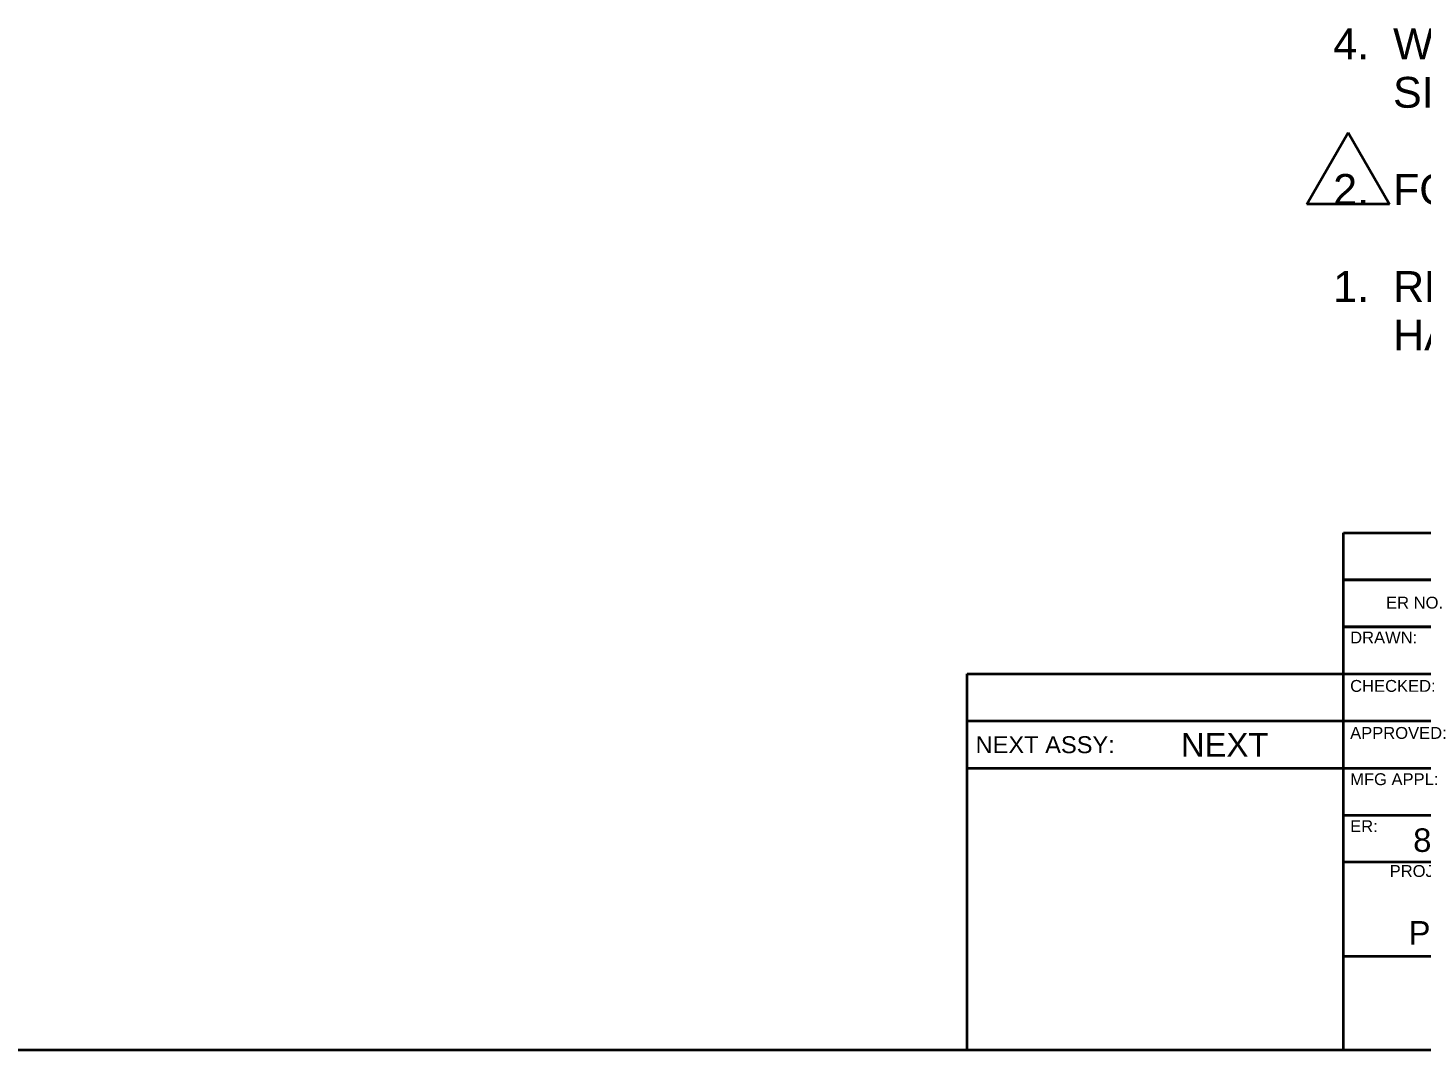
# Model space of a CAD drawing. Header units: inches. Extents: x 8 to 267, y 4 to 172.
# Drawn here: x 150.7 to 209.9, y 4.1 to 47.6 of the extents above; entities that cross this region are included whole.
import ezdxf
from ezdxf.enums import TextEntityAlignment as Align

# ---------------------------------------------------------------- set-up
doc = ezdxf.new("R2010")
doc.units = ezdxf.units.IN
doc.header["$LTSCALE"] = 8
doc.header["$MEASUREMENT"] = 0
doc.layers.add('Sketch Geometry(Hutchens)', color=7, linetype='Continuous', lineweight=35)
doc.layers.add('Symbols(Hutchens)', color=7, linetype='Continuous', lineweight=25)
doc.styles.add('Hutchens .063', font='ARIAL.TTF')
doc.styles.add('Hutchens .09', font='ARIAL.TTF')
doc.styles.add('Hutchens .125', font='ARIAL.TTF')
doc.styles.add('Hutchens .164', font='ARIAL.TTF')
doc.styles.add('Hutchens .180', font='ARIAL.TTF')
doc.styles.add('Hutchens .25', font='ARIAL.TTF')

# ---------------------------------------------------------------- blocks, each defined once
blk = doc.blocks.new('Borders D-SIZE')
at = {"layer": 'Sketch Geometry(Hutchens)'}
blk.add_line((32.9537, 0.5117), (0.9537, 0.5117), dxfattribs=at)
at = {"layer": 'Symbols(Hutchens)', "color": 7}
for tag, p, height, style in [('PART_NO_001', (33.0044, 3.3694), 0.164, 'Hutchens .164'), ('REV_001', (32.9953, 1.6502), 0.18, 'Hutchens .180'), ('Sheet_number_001', (33.0516, 1.1699), 0.164, 'Hutchens .164'), ('SHTS_(TOTAL)_001', (33.0516, 0.7004), 0.164, 'Hutchens .164')]:
    blk.add_attdef(tag, p, '', height=height, rotation=270, dxfattribs=dict(at, style=style))
blk = doc.blocks.new('Title Blocks D-SIZE')
at = {"layer": 'Sketch Geometry(Hutchens)'}
for p, q in [((9.0557, 2.6199), (9.0557, 2.8699)), ((9.0557, 2.8699), (16.1807, 2.8699)), ((9.0557, 2.6199), (16.1807, 2.6199)), ((9.0557, 0.3699), (9.0557, 2.6199)), ((16.1807, 2.6199), (9.0557, 2.6199)), ((7.0557, 0.3699), (7.0557, 2.3699)), ((7.0557, 2.3699), (11.0557, 2.3699)), ((7.0557, 2.1199), (11.0557, 2.1199)), ((7.0557, 1.8699), (11.0557, 1.8699)), ((9.0557, 1.6199), (11.0557, 1.6199)), ((11.0557, 1.3699), (9.0557, 1.3699)), ((9.0557, 0.8699), (16.1807, 0.8699)), ((16.1807, 0.3699), (7.0557, 0.3699))]:
    blk.add_line(p, q, dxfattribs=at)
at = {"layer": 'Symbols(Hutchens)', "color": 7}
for s, insert, char_height, width, attachment_point, style in [('ER NO.', (9.4344, 2.7487), 0.063, 0.773395, 5, 'Hutchens .063'), ('DRAWN:', (9.0918, 2.5954), 0.063, 0.437316, 1, 'Hutchens .063'), ('CHECKED:', (9.0918, 2.3379), 0.063, 0.454925, 1, 'Hutchens .063'), ('APPROVED:', (9.0918, 2.0879), 0.063, 0.5137, 1, 'Hutchens .063'), ('\\fArial|b0|i0;\\H0.0900;NEXT ASSY:', (7.4698, 1.9932), 0.09, 0.741889, 5, 'Hutchens .09'), ('MFG APPL:', (9.0918, 1.8419), 0.063, 0.469571, 1, 'Hutchens .063'), ('ER:', (9.0918, 1.592), 0.063, 0.437316, 1, 'Hutchens .063'), ('PROJECT OR FILE REFERENCE NO.', (10.0648, 1.3537), 0.063, 1.997571, 2, 'Hutchens .063')]:
    blk.add_mtext(s, dxfattribs=dict(at, insert=insert, char_height=char_height, width=width, attachment_point=attachment_point, style=style))
for tag, p, height, style in [('DESIGNER_001', (9.6662, 2.4314), 0.125, 'Hutchens .125'), ('CREATION_DATE_001', (10.3444, 2.3981), 0.09, 'Hutchens .09'), ('CHK_BY_001', (9.6703, 2.1816), 0.125, 'Hutchens .125'), ('CHK_001', (10.343, 2.1462), 0.09, 'Hutchens .09'), ('NEXT_ASSY:_001', (8.1915, 1.9309), 0.125, 'Hutchens .125'), ('APP_BY_001', (9.6549, 1.9304), 0.125, 'Hutchens .125'), ('APP_001', (10.3373, 1.8976), 0.09, 'Hutchens .09'), ('MFG_BY_001', (9.6702, 1.6823), 0.125, 'Hutchens .125'), ('MFG_001', (10.3356, 1.6457), 0.09, 'Hutchens .09'), ('ER_NO_001', (9.4269, 1.4239), 0.125, 'Hutchens .125'), ('ER_DATE_001', (10.3326, 1.4119), 0.09, 'Hutchens .09'), ('PROJ_NO._001', (9.5604, 1.0972), 0.125, 'Hutchens .125'), ('EPR_NO._001', (9.403, 0.9309), 0.125, 'Hutchens .164'), ('SCALE_D_001', (9.5753, 0.617), 0.125, 'Hutchens .125'), ('Sheet_number_001', (11.7656, 0.5405), 0.164, 'Hutchens .164'), ('SHTS_(TOTAL)_001', (12.3528, 0.5445), 0.16, 'Hutchens .164'), ('Sheet_Size_001', (12.8172, 0.4595), 0.25, 'Hutchens .25'), ('PART_NO_001', (13.9451, 0.4789), 0.164, 'Hutchens .164'), ('REV_001', (15.8463, 0.4744), 0.18, 'Hutchens .180'), ('SCALE_B_001', (9.5312, 0.4162), 0.125, 'Hutchens .125')]:
    blk.add_attdef(tag, p, '', height=height, dxfattribs=dict(at, style=style))
at = {"layer": 'Symbols(Hutchens)', "color": 7, "style": 'Hutchens .125'}
for tag, p in [('NEXT3', (7.5206, 2.2349)), ('NEXT2', (8.4581, 2.2349))]:
    blk.add_attdef(tag, text='', height=0.125, dxfattribs=at).set_placement(p, align=Align.MIDDLE_CENTER)
blk = doc.blocks.new('FLAG')
at = {"layer": 'Sketch Geometry(Hutchens)'}
for p, q in [((-0.22, -0.1905), (0, 0.1905)), ((0, 0.1905), (0.22, -0.1905)), ((0.22, -0.1905), (-0.22, -0.1905))]:
    blk.add_line(p, q, dxfattribs=at)
at = {"layer": 'Symbols(Hutchens)', "color": 7, "style": 'Hutchens .164'}
blk.add_attdef('NO:_001', (-0.0644, -0.132), '', height=0.164, dxfattribs=at)
blk = doc.blocks.new('REVISION LINE')
at = {"layer": 'Sketch Geometry(Hutchens)'}
for p, q in [((-7.125, 0.25), (0, 0.25)), ((-7.125, 0), (-7.125, 0.25)), ((-6.35, 0.25), (-6.35, 0)), ((-5.975, 0.25), (-5.975, 0)), ((-2, 0.25), (-2, 0)), ((-1.5, 0.25), (-1.5, 0)), ((-1, 0.25), (-1, 0)), ((-0.5, 0.25), (-0.5, 0)), ((0, 0.25), (0, 0)), ((0, 0), (-7.125, 0))]:
    blk.add_line(p, q, dxfattribs=at)
at = {"layer": 'Symbols(Hutchens)', "color": 7, "style": 'Hutchens .125'}
blk.add_attdef('ER_#', text='', height=0.125, dxfattribs=at).set_placement((-6.7376, 0.1252), align=Align.MIDDLE_CENTER)
at = {"layer": 'Symbols(Hutchens)', "color": 7}
for tag, p, height, style in [('REV_001', (-6.2491, 0.0348), 0.18, 'Hutchens .180'), ('REVISION_COMMENTS_001', (-5.9374, 0.0829), 0.09, 'Hutchens .09'), ('DATE_001', (-1.9727, 0.0623), 0.125, 'Hutchens .125'), ('BY_001', (-1.3901, 0.0644), 0.125, 'Hutchens .125'), ('CHK_001', (-0.9517, 0.0636), 0.125, 'Hutchens .125'), ('APPD_001', (-0.431, 0.0631), 0.125, 'Hutchens .125')]:
    blk.add_attdef(tag, p, '', height=height, dxfattribs=dict(at, style=style))

msp = doc.modelspace()

# ---------------------------------------------------------------- block references
at = {"xscale": 8, "yscale": 8, "zscale": 8}
for name, p in [('Borders D-SIZE', (0, 0)), ('FLAG', (206.833, 41.5978))]:
    msp.add_blockref(name, p, dxfattribs=at)
msp.add_blockref('REVISION LINE', (263.6294, 24.0934), dxfattribs=at).add_auto_attribs({'REV_001': 'A', 'REVISION_COMMENTS_001': 'REDRAWN.  REMOVED FLAG NOTE 3.  REVISED FLAG NOTE 2.', 'DATE_001': '12/08', 'BY_001': 'JAJ', 'CHK_001': 'BWH', 'APPD_001': 'RSB'})
ref = msp.add_blockref('Title Blocks D-SIZE', (134.1835, 1.1342), dxfattribs=dict(xscale=8, yscale=8, zscale=8))
ref.add_attrib('NEXT_ASSY:_001', 'NEXT', (199.7158, 16.5813), dxfattribs={"layer": 'Symbols(Hutchens)', "color": 7, "height": 1, "style": 'Hutchens .125'})
ref.add_attrib('EPR_NO._001', 'PROJ.# 87-2100', (209.4076, 8.5815), dxfattribs={"layer": 'Symbols(Hutchens)', "color": 7, "height": 1, "style": 'Hutchens .164'})
ref.add_attrib('ER_NO_001', '8942', (209.5985, 12.5252), dxfattribs={"layer": 'Symbols(Hutchens)', "color": 7, "height": 1, "style": 'Hutchens .125'})

# ---------------------------------------------------------------- texts
at = {"layer": 'Symbols(Hutchens)', "color": 7, "insert": (206.1965, 33.8334), "char_height": 1.312, "width": 55.814998, "attachment_point": 7, "line_spacing_factor": 0.944221, "style": 'Hutchens .164'}
msp.add_mtext('{4.  WHEN CONSIDERING 7 AND 8 LEAF SPRINGS, USE THE\\P     SINGLE AXLE/WIDE SPREAD SPRINGS; 751-06, 752-02/06.\\P \\P2.  FOR MOUNTING HEIGHTS REFER TO HUTCHENS CATALOG.\\P \\P1.  REFER TO HUTCHENS INSTALLATION INSTRUCTIONS FOR\\P     HANGER AND SEAT INSTALLATION.}', dxfattribs=at)

doc.saveas('drawing.dxf')
